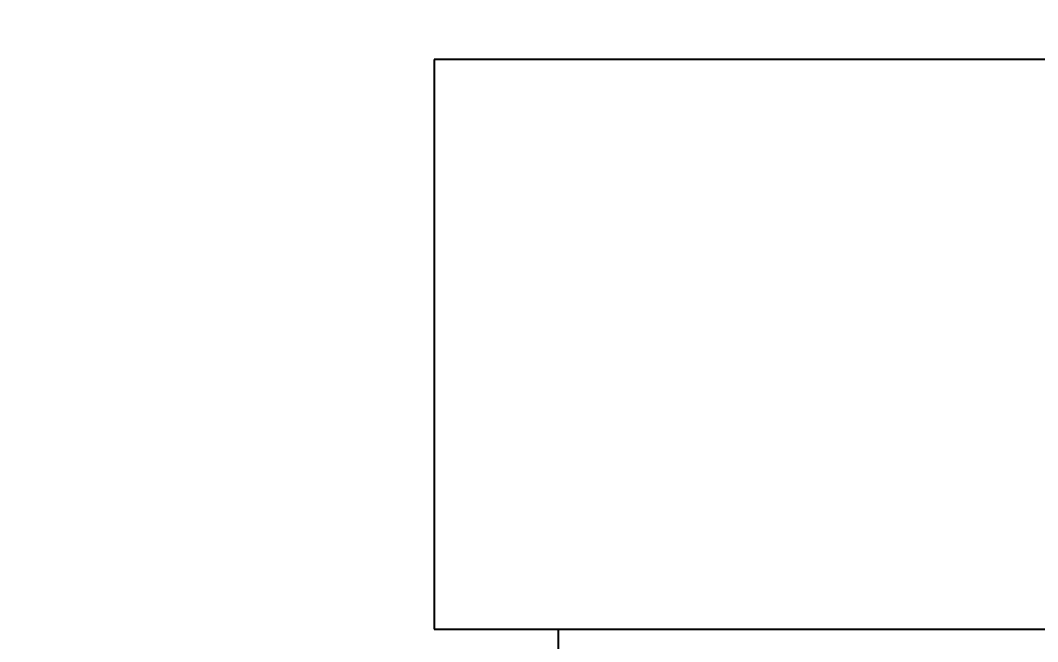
# Model space of a CAD drawing. Header units: inches. Extents: x -13 to 240, y -18 to 126.
# Drawn here: x 186.58 to 196.41, y 76.85 to 82.84 of the extents above; entities that cross this region are included whole.
import ezdxf

# ---------------------------------------------------------------- set-up
doc = ezdxf.new("R2010")
doc.units = ezdxf.units.IN
doc.header["$LTSCALE"] = 1.21
doc.header["$MEASUREMENT"] = 0
doc.header["$PDMODE"] = 3
doc.header["$PDSIZE"] = 0.3125
doc.layers.get('0').update_dxf_attribs({"linetype": 'CONTINUOUS'})
doc.layers.get('Defpoints').update_dxf_attribs({"linetype": 'CONTINUOUS'})
doc.layers.add('DIM', color=3, linetype='CONTINUOUS')
doc.styles.get("Standard").update_dxf_attribs({"font": 'txt', "width": 0.8})
doc.dimstyles.get("Standard").update_dxf_attribs({"dimtxt": 0.15625, "dimasz": 0.1875, "dimexe": 0.125, "dimexo": 0.0625, "dimgap": 0.09, "dimtad": 0, "dimtih": 1, "dimtoh": 1, "dimzin": 4, "dimdsep": 46, "dimtxsty": 'Standard', "dimblk": '_FILLED', "dimblk1": '_FILLED', "dimblk2": '_FILLED', "dimcen": 0.09, "dimazin": 1, "dimtp": 0.01, "dimtm": 0.01, "dimtfac": 1, "dimtofl": 0, "dimtmove": 0, "dimatfit": 3, "dimldrblk": '_FILLED', "dimfxl": 1, "dimtolj": 1, "dimtzin": 4, "dimarcsym": 0})

# ---------------------------------------------------------------- blocks, each defined once
blk = doc.blocks.new('_FILLED')
at = {"color": 0, "linetype": 'ByBlock'}
blk.add_solid([(0, 0), (-1, 0.1667), (-1, -0.1667)], dxfattribs=at)
blk = doc.blocks.new('*D58')
at = {"layer": 'Defpoints', "color": 0}
for p in [(173.8269, 113.8351), (173.8269, 99.4649), (198.0766, 63.4663)]:
    blk.add_point(p, dxfattribs=at)
at = {"layer": 'DIM', "color": 0, "lineweight": -2}
for p, q in [((173.8269, 99.5274), (173.8269, 113.9601)), ((198.0766, 63.5288), (198.0766, 113.9601)), ((175.8269, 113.8351), (182.6618, 113.8351)), ((196.0766, 113.8351), (189.2418, 113.8351))]:
    blk.add_line(p, q, dxfattribs=at)
at = {"layer": 'DIM', "color": 0, "lineweight": -2, "xscale": 2, "yscale": 2, "zscale": 2, "rotation": 180}
blk.add_blockref('_FILLED', (173.8269, 113.8351), dxfattribs=at)
at = {"layer": 'DIM', "color": 0, "lineweight": -2, "xscale": 2, "yscale": 2, "zscale": 2}
blk.add_blockref('_FILLED', (198.0766, 113.8351), dxfattribs=at)
at = {"layer": 'DIM', "color": 0, "insert": (185.9518, 113.8351), "char_height": 2, "attachment_point": 5}
blk.add_mtext('\\A1;24.25', dxfattribs=at)

msp = doc.modelspace()

# ---------------------------------------------------------------- linework, layer by layer
at = {"color": 7, "linetype": 'Continuous'}
for p, q in [((190.5766, 82.4663), (190.5766, 76.9663)), ((205.5766, 82.4663), (190.5766, 82.4663)), ((190.5766, 76.9663), (205.5766, 76.9663)), ((191.7766, 76.9663), (191.7766, 74.7663))]:
    msp.add_line(p, q, dxfattribs=at)

# ---------------------------------------------------------------- dimensions: what is measured, and where the dimension line sits
at = {"layer": 'DIM'}
dim = msp.add_linear_dim(base=(173.8269, 113.8351), p1=(198.0766, 63.4663), p2=(173.8269, 99.4649), dimstyle='Standard', override={"dimtxt": 2, "dimasz": 2, "dimtih": 0, "dimtoh": 0, "dimzin": 0, "dimcen": 0.198, "dimadec": 0, "dimazin": 0, "dimtp": 0, "dimtm": 0, "dimtdec": 4, "dimtzin": 0}, dxfattribs=at)
dim.commit()
dim.dimension.update_dxf_attribs({"geometry": '*D58', "text_midpoint": (185.9518, 113.8351)})

doc.saveas('drawing.dxf')
